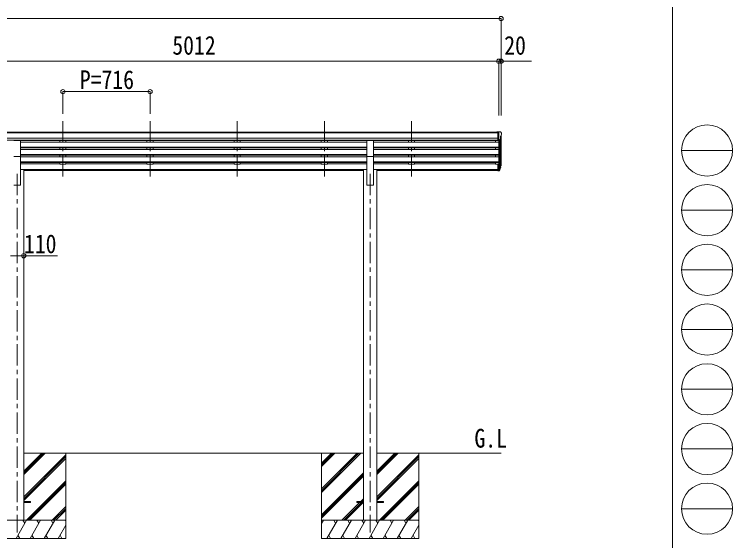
# Model space of a CAD drawing. Units: millimetres at full size, sheet at 1:35; some dimension numbers follow another scale. Extents: x -9837 to 9837, y -6790 to 6790.
# Drawn here: x 3937 to 9837, y -4427 to -108 of the extents above; entities that cross this region are included whole.
import ezdxf
from ezdxf.enums import TextEntityAlignment as Align

# ---------------------------------------------------------------- set-up
doc = ezdxf.new("R2010")
doc.units = ezdxf.units.MM
doc.header["$LTSCALE"] = 35
doc.header["$PDMODE"] = 32
doc.header["$PDSIZE"] = 35
doc.linetypes.add('CHAIN1', pattern=[8, 5, -1, 1, -1])
for name, color, linetype, lineweight in [('0-0_0', 7, 'Continuous', 9), ('0-1_本体', 5, 'CHAIN1', 9), ('0-3_ELV2', 4, 'Continuous', 9), ('0-6_OTH_LINE', 6, 'Continuous', 9), ('F-0_240', 7, 'Continuous', 9)]:
    doc.layers.add(name, color=color, linetype=linetype, lineweight=lineweight)
doc.layers.add('0-7_SHAPE', color=7, linetype='Continuous')
doc.styles.add('ＭＳ ゴシック', font='')
doc.styles.get('ＭＳ ゴシック').set_extended_font_data('MS Gothic')

msp = doc.modelspace()

# ---------------------------------------------------------------- linework, layer by layer
at = {"layer": '0-0_0'}
for p, q in [((4014.81, -3884.85), (4190.44, -3709.22)), ((4014.81, -3870.71), (4176.3, -3709.22)), ((4014.81, -3856.56), (4162.16, -3709.22)), ((4014.81, -3709.22), (6804.41, -3709.22)), ((4359.61, -3709.22), (4359.61, -4409.22)), ((6459.61, -3709.22), (6459.61, -4409.22)), ((6459.61, -4003.4), (6753.79, -3709.22)), ((6459.61, -4017.54), (6767.93, -3709.22)), ((6459.61, -4031.68), (6782.07, -3709.22)), ((6459.61, -3819.55), (6569.94, -3709.22)), ((6459.61, -3805.41), (6555.8, -3709.22)), ((6459.61, -3791.27), (6541.66, -3709.22)), ((6914.81, -3709.22), (7935.61, -3709.22)), ((6914.81, -3884.85), (7090.44, -3709.22)), ((6914.81, -3870.71), (7076.3, -3709.22)), ((6914.81, -3856.56), (7062.16, -3709.22)), ((7259.61, -3709.22), (7259.61, -4409.22)), ((4014.81, -4068.69), (4359.61, -3723.9)), ((4014.81, -4082.84), (4359.61, -3738.04)), ((4014.81, -4096.98), (4359.61, -3752.18)), ((6914.81, -4068.69), (7259.61, -3723.9)), ((6914.81, -4082.84), (7259.61, -3738.04)), ((6914.81, -4096.98), (7259.61, -3752.18)), ((6459.61, -4215.53), (6804.41, -3870.73)), ((6459.61, -4229.67), (6804.41, -3884.87)), ((4036.42, -4259.22), (4359.61, -3936.03)), ((4050.56, -4259.22), (4359.61, -3950.17)), ((6459.61, -4243.81), (6804.41, -3899.01)), ((6936.42, -4259.22), (7259.61, -3936.03)), ((6950.56, -4259.22), (7259.61, -3950.17)), ((4064.7, -4259.22), (4359.61, -3964.31)), ((6964.7, -4259.22), (7259.61, -3964.31)), ((6628.05, -4259.22), (6773.55, -4113.72)), ((6642.19, -4259.22), (6787.69, -4113.72)), ((6656.33, -4259.22), (6801.83, -4113.72)), ((6782.55, -4104.72), (6804.41, -4082.86)), ((6796.69, -4104.72), (6804.41, -4097)), ((4248.55, -4259.22), (4359.61, -4148.16)), ((4262.69, -4259.22), (4359.61, -4162.3)), ((4276.83, -4259.22), (4359.61, -4176.44)), ((7148.55, -4259.22), (7259.61, -4148.16)), ((7162.69, -4259.22), (7259.61, -4162.3)), ((7176.83, -4259.22), (7259.61, -4176.44)), ((4359.61, -4259.22), (3559.61, -4259.22)), ((3950.76, -4409.22), (4037.37, -4259.22)), ((4022.37, -4285.2), (4007.37, -4259.22)), ((4066.23, -4409.22), (4152.84, -4259.22)), ((4137.84, -4285.2), (4122.84, -4259.22)), ((4181.71, -4409.22), (4268.31, -4259.22)), ((4238.31, -4259.22), (4253.31, -4285.2)), ((4297.17, -4409.22), (4359.61, -4301.08)), ((4353.78, -4259.22), (4359.61, -4269.32)), ((7259.61, -4259.22), (6459.61, -4259.22)), ((6459.61, -4286.72), (6475.49, -4259.22)), ((6504.35, -4409.22), (6590.96, -4259.22)), ((6575.96, -4285.2), (6560.96, -4259.22)), ((6619.82, -4409.22), (6706.43, -4259.22)), ((6691.43, -4285.2), (6676.42, -4259.22)), ((6735.29, -4409.22), (6821.9, -4259.22)), ((6806.9, -4285.2), (6791.9, -4259.22)), ((6850.76, -4409.22), (6937.37, -4259.22)), ((6922.37, -4285.2), (6907.37, -4259.22)), ((6966.23, -4409.22), (7052.84, -4259.22)), ((7037.84, -4285.2), (7022.84, -4259.22)), ((7081.71, -4409.22), (7168.31, -4259.22)), ((7138.31, -4259.22), (7153.31, -4285.2)), ((7197.17, -4409.22), (7259.61, -4301.08)), ((7253.78, -4259.22), (7259.61, -4269.32)), ((3559.61, -4409.22), (4359.61, -4409.22)), ((3965.76, -4383.24), (3980.76, -4409.22)), ((4081.23, -4383.24), (4096.23, -4409.22)), ((4196.7, -4383.24), (4211.7, -4409.22)), ((4312.17, -4383.24), (4327.17, -4409.22)), ((6459.61, -4409.22), (7259.61, -4409.22)), ((6519.35, -4383.24), (6534.35, -4409.22)), ((6634.82, -4383.24), (6649.82, -4409.22)), ((6750.29, -4383.24), (6765.29, -4409.22)), ((6865.76, -4383.24), (6880.76, -4409.22)), ((6981.23, -4383.24), (6996.23, -4409.22)), ((7096.7, -4383.24), (7111.7, -4409.22)), ((7212.17, -4383.24), (7227.17, -4409.22))]:
    msp.add_line(p, q, dxfattribs=at)
at = {"layer": '0-1_本体'}
for p, q in [((4335.61, -984.81), (4335.61, -1462.33)), ((5051.61, -984.81), (5051.61, -1462.33)), ((5767.61, -984.81), (5767.61, -1462.33)), ((6483.61, -984.81), (6483.61, -1462.33)), ((7199.61, -984.81), (7199.61, -1462.33)), ((3959.61, -1415.65), (3959.61, -4359.22)), ((6859.61, -1415.65), (6859.61, -4359.22))]:
    msp.add_line(p, q, dxfattribs=at)
at = {"layer": '0-3_ELV2'}
for p, q in [((2920.11, -1073.94), (7909.11, -1073.94)), ((2920.11, -1079.16), (7909.11, -1079.16)), ((7909.11, -1072.34), (7899.11, -1072.43)), ((7899.11, -1073.94), (7899.11, -1072.43)), ((7909.11, -1144.32), (7909.11, -1072.34)), ((7927.61, -1072.34), (7909.11, -1072.34)), ((7915.61, -1145.32), (7915.61, -1072.34)), ((7927.61, -1072.34), (7929.94, -1072.48)), ((7929.61, -1106.85), (7929.61, -1123.13)), ((7935.08, -1103.52), (7929.76, -1106.59)), ((7930.7, -1072.9), (7934.77, -1078.71)), ((7935.61, -1102.91), (7935.61, -1337.58)), ((7937.61, -1081.71), (7937.61, -1082.34)), ((7909.11, -1122.69), (2910.11, -1122.69)), ((7909.11, -1140.54), (2910.11, -1140.54)), ((3932.11, -1142.97), (3987.11, -1142.97)), ((3987.11, -1274.77), (3987.11, -1142.97)), ((6832.11, -1143.79), (3987.11, -1143.79)), ((6832.11, -1156.3), (3987.11, -1156.3)), ((4310.61, -1143.79), (4310.61, -1156.3)), ((4360.61, -1143.79), (4360.61, -1156.2)), ((5026.61, -1143.79), (5026.61, -1156.3)), ((5076.61, -1143.79), (5076.61, -1156.2)), ((5742.61, -1143.79), (5742.61, -1156.3)), ((5792.61, -1143.79), (5792.61, -1156.2)), ((6458.61, -1143.79), (6458.61, -1156.3)), ((6508.61, -1143.79), (6508.61, -1156.2)), ((6832.11, -1274.77), (6832.11, -1142.97)), ((6832.11, -1142.97), (6887.11, -1142.97)), ((6887.11, -1274.77), (6887.11, -1142.97)), ((7909.11, -1143.89), (6887.11, -1143.89)), ((6887.11, -1156.3), (7915.61, -1156.3)), ((7174.61, -1143.79), (7174.61, -1156.3)), ((7224.61, -1143.79), (7224.61, -1156.2)), ((7890.61, -1143.79), (7890.61, -1156.3)), ((7909.11, -1144.32), (7915.61, -1144.32)), ((7915.61, -1145.32), (7920.82, -1145)), ((7915.61, -1145.32), (7915.61, -1337.94)), ((7921.61, -1144.85), (7921.62, -1382.72)), ((7923.23, -1143.51), (7932.24, -1127.92)), ((7930.64, -1130.68), (7930.64, -1364.29)), ((6832.11, -1198.18), (3987.11, -1198.18)), ((6832.11, -1199.67), (3987.11, -1199.67)), ((6832.11, -1203.99), (3987.11, -1203.99)), ((6832.11, -1216.85), (3987.11, -1216.85)), ((4310.61, -1203.99), (4310.61, -1216.85)), ((4360.61, -1203.99), (4360.61, -1216.85)), ((5026.61, -1203.99), (5026.61, -1216.85)), ((5076.61, -1203.99), (5076.61, -1216.85)), ((5742.61, -1203.99), (5742.61, -1216.85)), ((5792.61, -1203.99), (5792.61, -1216.85)), ((6458.61, -1203.99), (6458.61, -1216.85)), ((6508.61, -1203.99), (6508.61, -1216.85)), ((6887.11, -1198.18), (7915.61, -1198.18)), ((6887.11, -1199.67), (7915.61, -1199.67)), ((6887.11, -1203.99), (7915.61, -1203.99)), ((6887.11, -1216.85), (7915.61, -1216.85)), ((7174.61, -1203.99), (7174.61, -1216.85)), ((7224.61, -1203.99), (7224.61, -1216.85)), ((7890.61, -1203.99), (7890.61, -1216.85)), ((3932.11, -1274.77), (3987.11, -1274.77)), ((6832.11, -1258.72), (3987.11, -1258.72)), ((6832.11, -1260.22), (3987.11, -1260.22)), ((6832.11, -1264.54), (3987.11, -1264.54)), ((3987.11, -1274.77), (3987.11, -1509.22)), ((6832.11, -1277.39), (3987.11, -1277.39)), ((4310.61, -1264.54), (4310.61, -1277.29)), ((4360.61, -1264.54), (4360.61, -1277.39)), ((5026.61, -1264.54), (5026.61, -1277.29)), ((5076.61, -1264.54), (5076.61, -1277.39)), ((5742.61, -1264.54), (5742.61, -1277.29)), ((5792.61, -1264.54), (5792.61, -1277.39)), ((6458.61, -1264.54), (6458.61, -1277.29)), ((6508.61, -1264.54), (6508.61, -1277.39)), ((6832.11, -1274.77), (6832.11, -1509.22)), ((6832.11, -1274.77), (6887.11, -1274.77)), ((6887.11, -1258.72), (7915.61, -1258.72)), ((6887.11, -1260.22), (7915.61, -1260.22)), ((6887.11, -1264.54), (7915.61, -1264.54)), ((6887.11, -1274.77), (6887.11, -1509.22)), ((6887.11, -1277.39), (7915.61, -1277.39)), ((7174.61, -1264.54), (7174.61, -1277.29)), ((7224.61, -1264.54), (7224.61, -1277.39)), ((7890.61, -1264.54), (7890.61, -1277.39)), ((6832.11, -1319.27), (3987.11, -1319.27)), ((6832.11, -1320.77), (3987.11, -1320.77)), ((6832.11, -1325.09), (3987.11, -1325.09)), ((4310.61, -1333.63), (3987.11, -1333.63)), ((4310.61, -1325.09), (4310.61, -1338.57)), ((4360.61, -1338.57), (4310.61, -1338.57)), ((4360.61, -1325.09), (4360.61, -1338.57)), ((5026.61, -1333.63), (4360.61, -1333.63)), ((5026.61, -1325.09), (5026.61, -1338.57)), ((5076.61, -1338.57), (5026.61, -1338.57)), ((5076.61, -1325.09), (5076.61, -1338.57)), ((5742.61, -1333.63), (5076.61, -1333.63)), ((5742.61, -1325.09), (5742.61, -1338.57)), ((5792.61, -1338.57), (5742.61, -1338.57)), ((5792.61, -1325.09), (5792.61, -1338.57)), ((6458.61, -1333.63), (5792.61, -1333.63)), ((6458.61, -1325.09), (6458.61, -1338.57)), ((6508.61, -1338.57), (6458.61, -1338.57)), ((6508.61, -1325.09), (6508.61, -1338.57)), ((6832.11, -1333.63), (6508.61, -1333.63)), ((6887.11, -1319.27), (7915.61, -1319.27)), ((6887.11, -1320.77), (7915.61, -1320.77)), ((6887.11, -1325.09), (7915.61, -1325.09)), ((6887.11, -1333.63), (7174.61, -1333.63)), ((7174.61, -1325.09), (7174.61, -1338.57)), ((7224.61, -1338.57), (7174.61, -1338.57)), ((7224.61, -1325.09), (7224.61, -1338.57)), ((7890.61, -1333.63), (7224.61, -1333.63)), ((7890.61, -1325.09), (7890.61, -1338.57)), ((7890.61, -1338.57), (7909.11, -1338.57)), ((7909.11, -1337.94), (7909.11, -1391.97)), ((7909.11, -1337.94), (7915.61, -1337.94)), ((7915.61, -1337.94), (7915.61, -1392.72)), ((7933.91, -1350.75), (7930.64, -1357.82)), ((7934.51, -1352.13), (7930.64, -1360.08)), ((4014.81, -1380.22), (3987.11, -1380.22)), ((4014.81, -1380.22), (4014.81, -4259.22)), ((6804.41, -1380.65), (4014.81, -1380.65)), ((6804.41, -1382.04), (4014.81, -1382.04)), ((6804.41, -1389.73), (4014.81, -1389.73)), ((6804.41, -1380.22), (6804.41, -4259.22)), ((6804.41, -1380.22), (6832.11, -1380.22)), ((6914.81, -1380.22), (6887.11, -1380.22)), ((6914.81, -1380.22), (6914.81, -4259.22)), ((6914.81, -1380.65), (7909.11, -1380.65)), ((6914.81, -1382.04), (7909.11, -1382.04)), ((7909.11, -1389.73), (6914.81, -1389.73)), ((7909.11, -1378.07), (7915.61, -1378.07)), ((7909.11, -1382.95), (7915.61, -1382.95)), ((7909.11, -1391.97), (7915.61, -1391.97)), ((7915.61, -1382.97), (7920.74, -1382.97)), ((7915.61, -1384.78), (7920.45, -1384.78)), ((7915.61, -1392.72), (7920.45, -1392.72)), ((7922.04, -1382.3), (7929.8, -1366.89)), ((7931.24, -1367.25), (7923.05, -1383.43)), ((7931.86, -1367.81), (7923.05, -1391.36)), ((7932.2, -1363.41), (7931.86, -1367.81)), ((3932.11, -1509.22), (3987.11, -1509.22)), ((6832.11, -1509.22), (6887.11, -1509.22)), ((4014.81, -4104.72), (4069.61, -4104.72)), ((4014.81, -4113.72), (4069.61, -4113.72)), ((4069.61, -4104.72), (4069.61, -4113.72)), ((6749.61, -4104.72), (6804.41, -4104.72)), ((6914.81, -4104.72), (6969.61, -4104.72)), ((6914.81, -4113.72), (6969.61, -4113.72)), ((6969.61, -4104.72), (6969.61, -4113.72))]:
    msp.add_line(p, q, dxfattribs=at)
msp.add_lwpolyline([(6749.61, -4104.72), (6749.61, -4113.72), (6804.41, -4113.72)], dxfattribs=at)
for centre, radius, start, end in [((7929.91, -1106.85), 0.3, 120, 180), ((7929.88, -1073.48), 1, 35, 86.5), ((7934.61, -1081.71), 3, 0, 87), ((7930.7, -1099.15), 6.18, 315.00103, 354.2965), ((7735.61, -1082.34), 202, 355.05096, 0), ((7920.63, -1142.01), 3, 273.5, 330), ((7929.91, -1123.13), 0.3, 180, 265.2833), ((7929.64, -1126.42), 3, 330, 85.2833), ((7905.02, -1341.26), 30.41, 341.80266, 352.8448), ((7906.43, -1343.02), 29.53, 342.01856, 353.49194)]:
    msp.add_arc(centre, radius, start, end, dxfattribs=at)
for centre, major_axis, ratio, start_param, end_param in [((7847.75, -1336.77), (-87.93, 4.42), 0.541684, 3.060334, 3.2172517), ((7846.96, -1343.45), (89.06, 1.43), 0.57596, 6.1985533, 6.3701348), ((7920.45, -1382.07), (3, 0), 0.90356, 4.712389, 5.7595865), ((7920.45, -1390), (-3, 0), 0.90356, 1.5707963, 2.6179939), ((7920.74, -1381.62), (1.5, 0), 0.90356, 4.712389, 5.7595865), ((7845.69, -1343.35), (88.05, 0), 0.90356, 5.9828017, 6.0168888), ((7930.9, -1363.41), (-1.3, 0), 0.90356, 2.9359903, 4.9130961), ((7844.98, -1347.22), (89.07, 0), 0.90356, 6.0316505, 6.077583)]:
    msp.add_ellipse(centre, major_axis=major_axis, ratio=ratio, start_param=start_param, end_param=end_param, dxfattribs=at)
at = {"layer": '0-6_OTH_LINE'}
for p, q in [((-2128.39, -142.16), (7935.61, -142.16)), ((7935.61, -142.16), (7935.61, -934.81)), ((2903.61, -492.16), (7915.61, -492.16)), ((7915.61, -492.16), (7915.61, -937.58)), ((7915.61, -492.16), (7935.61, -492.16)), ((7935.61, -492.16), (7935.61, -937.58)), ((4335.61, -742.16), (4335.61, -924.62)), ((4335.61, -742.16), (5051.61, -742.16)), ((5051.61, -742.16), (5051.61, -924.62)), ((3904.41, -2088.77), (4014.81, -2088.77))]:
    msp.add_line(p, q, dxfattribs=at)
at = {"layer": '0-6_OTH_LINE', "lineweight": 18}
for p, q in [((8184.44, -492.16), (7935.61, -492.16)), ((4014.81, -2088.77), (4292.02, -2088.77))]:
    msp.add_line(p, q, dxfattribs=at)
at = {"layer": '0-6_OTH_LINE'}
for p in [(7935.61, -142.16), (7915.61, -492.16), (7935.61, -492.16), (4335.61, -742.16), (5051.61, -742.16), (4014.81, -2088.77)]:
    msp.add_point(p, dxfattribs=at)
at = {"layer": 'F-0_240', "color": 5}
msp.add_line((9342.6, 6790), (9342.6, -6790), dxfattribs=at)
at = {"layer": 'F-0_240', "color": 4}
for p, q in [((9417.4, -1225), (9837.4, -1225)), ((9417.4, -1715), (9837.4, -1715)), ((9417.4, -2205), (9837.4, -2205)), ((9417.4, -2695), (9837.4, -2695)), ((9417.4, -3185), (9837.4, -3185)), ((9417.4, -3675), (9837.4, -3675)), ((9417.4, -4165), (9837.4, -4165))]:
    msp.add_line(p, q, dxfattribs=at)
for centre in [(9627.4, -1225), (9627.4, -1715), (9627.4, -2205), (9627.4, -2695), (9627.4, -3185), (9627.4, -3675), (9627.4, -4165)]:
    msp.add_circle(centre, 210, dxfattribs=at)

# ---------------------------------------------------------------- texts
at = {"layer": '0-6_OTH_LINE', "color": 7, "style": 'ＭＳ ゴシック', "width": 0.85}
for s, p in [('5012', (5234.61, -485.16)), ('20', (7961.19, -485.59)), ('P=716', (4474.86, -767.16)), ('110', (4015.94, -2114.14))]:
    msp.add_text(s, height=154, dxfattribs=at).set_placement(p, align=Align.BOTTOM_LEFT)
at = {"layer": '0-7_SHAPE', "style": 'ＭＳ ゴシック', "width": 0.85}
msp.add_text('G.L', height=154, dxfattribs=at).set_placement((7716.28, -3709.87), align=Align.BOTTOM_LEFT)

doc.saveas('drawing.dxf')
